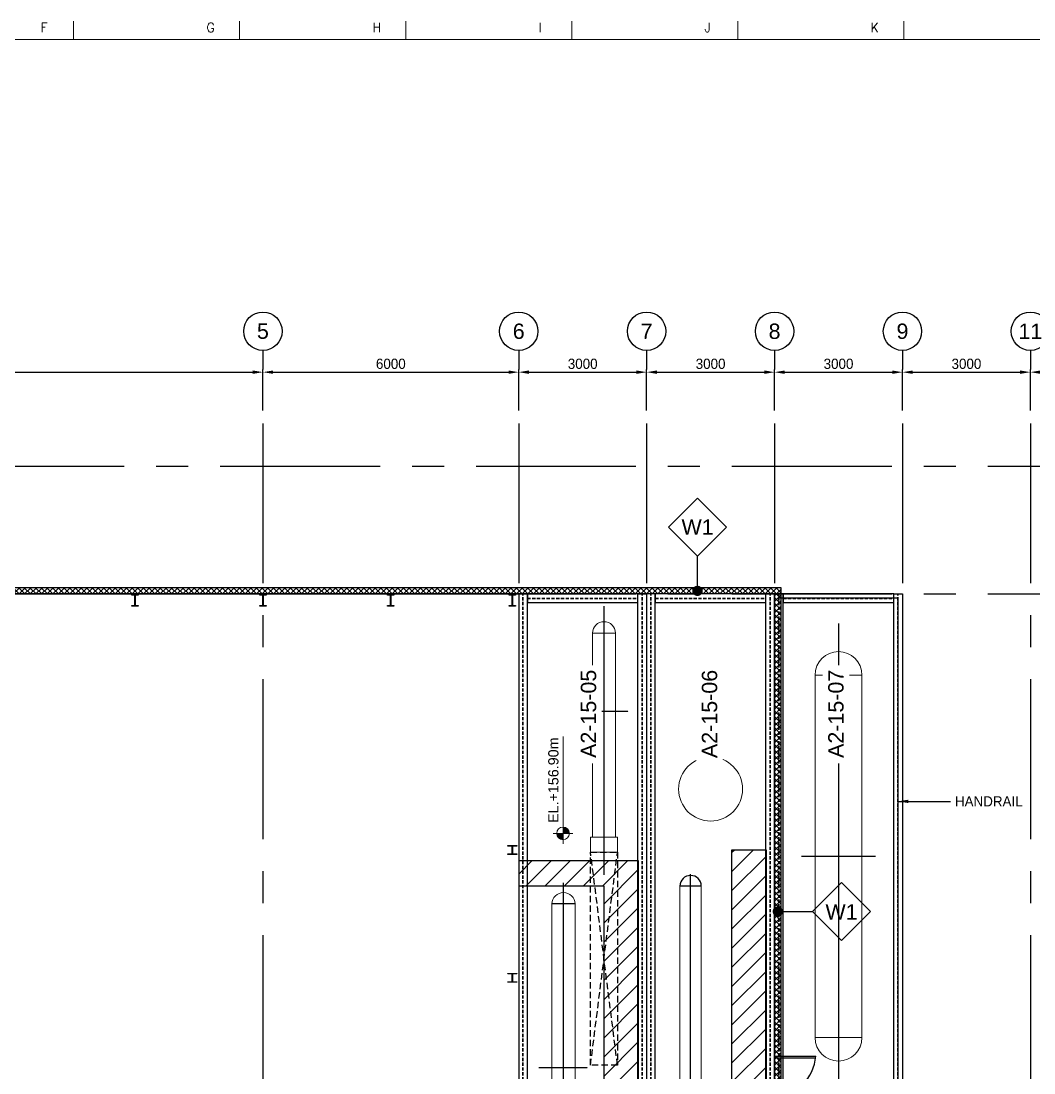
# Model space of a CAD drawing. Header units: millimetres. Extents: x -300 to 383236, y -195106 to -144646.
# Drawn here: x 101472 to 125229, y -169932 to -145269 of the extents above; entities that cross this region are included whole.
import ezdxf
from ezdxf.enums import TextEntityAlignment as Align

# ---------------------------------------------------------------- set-up
doc = ezdxf.new("R2010")
doc.units = ezdxf.units.MM
doc.header["$LTSCALE"] = 60
doc.set_wipeout_variables(frame=1)
for name, pattern in [('CENTER', [2, 1.25, -0.25, 0.25, -0.25]), ('CENTER2', [28.575, 19.05, -3.175, 3.175, -3.175]), ('HIDDEN', [0.375, 0.25, -0.125])]:
    doc.linetypes.add(name, pattern=pattern)
doc.layers.get('Defpoints').update_dxf_attribs({"color": 140})
for name, color, linetype in [('1', 7, 'Continuous'), ('1CEN', 20, 'CENTER'), ('1ST FL_SIDE-WALL', 8, 'Continuous'), ('3', 7, 'Continuous'), ('AA-XXXX-SYMB', 7, 'Continuous'), ('AA-XXXX-TEXT', 3, 'Continuous'), ('C_STEEL', 2, 'Continuous'), ('C_TEXT_01', 2, 'Continuous'), ('C_TEXT_CONTAINER NO', 7, 'Continuous'), ('CENTER', 1, 'CENTER2'), ('CONTAINER', 2, 'Continuous'), ('DIM', 7, 'Continuous'), ('DIM-SCALE', 7, 'Continuous'), ('DOOR', 3, 'Continuous'), ('INI', 11, 'Continuous')]:
    doc.layers.add(name, color=color, linetype=linetype)
for name, color, linetype, lineweight in [('EQUIPMENT', 253, 'Continuous', 0), ('G-Anno-Dims', 211, 'Continuous', 25), ('TAN-TIT', 30, 'Continuous', 0), ('TEXT', 3, 'Continuous', 0)]:
    doc.layers.add(name, color=color, linetype=linetype, lineweight=lineweight)
doc.styles.add('ARCHILAB_ROMANS', font='romans.shx', dxfattribs={"bigfont": 'ghs.shx'})
doc.styles.add('Arial', font='arial.ttf')
doc.styles.add('COM', font='COMPLEX', dxfattribs={"height": 5})
doc.styles.add('돋움', font='')
doc.styles.get('돋움').set_extended_font_data('Dotum')
doc.linetypes.add('FENCELINE1', pattern='A,1,-0.4,[133,ltypeshp.shx,S=0.4,R=0,X=-0.4,Y=0],-0.4,4', length=5.8)
doc.dimstyles.new('일반도면_0060', dxfattribs={"dimtxt": 240, "dimasz": 240, "dimexe": 60, "dimexo": 300, "dimgap": 75, "dimtad": 1, "dimdec": 0, "dimzin": 0, "dimdsep": 46, "dimtxsty": '돋움', "dimcen": -300, "dimclrd": 7, "dimclre": 7, "dimclrt": 2, "dimadec": 8, "dimazin": 0, "dimtfac": 1, "dimtdec": 0, "dimtix": 1, "dimtmove": 2, "dimatfit": 3, "dimfxl": 1, "dimtolj": 1, "dimtzin": 0, "dimarcsym": 0})

# ---------------------------------------------------------------- blocks, each defined once
blk = doc.blocks.new('A$C98c3afd3')
h = blk.add_hatch()
h.set_pattern_fill('ANSI31', color=253, scale=100)
h.set_pattern_definition([(45, (-227626.9, -4), (-224.5064, 224.5064), [])])
h.paths.add_polyline_path([(-58341, -14056), (-58341, -14256), (-63141, -14256), (-63141, -33056), (-31341, -33056), (-31341, -34856), (-24491, -34856), (-24491, -34056), (-30541, -34056), (-30541, -20056), (-31341, -20056), (-31341, -32256), (-33541, -32256), (-33541, -20306), (-36341, -20306), (-36341, -20906), (-34341, -20906), (-34341, -32256), (-62341, -32256), (-62341, -15056), (-57541, -15056), (-57541, -14056)])
at = {"color": 253}
for p, q in [((-58341, -14056), (-57541, -14056)), ((-58341, -14056), (-58341, -14256)), ((-57541, -14056), (-57541, -15056)), ((-63141, -14256), (-63141, -33056)), ((-63141, -14256), (-58341, -14256)), ((-62341, -15056), (-62341, -32256)), ((-62341, -15056), (-57541, -15056)), ((-31341, -20056), (-30541, -20056)), ((-31341, -32256), (-31341, -20056)), ((-30541, -20056), (-30541, -34056)), ((-36341, -20306), (-33541, -20306)), ((-36341, -20306), (-36341, -20906)), ((-33541, -20306), (-33541, -32256)), ((-34341, -20906), (-36341, -20906)), ((-34341, -32256), (-34341, -20906)), ((-62341, -32256), (-34341, -32256)), ((-33541, -32256), (-31341, -32256)), ((-31341, -33056), (-63141, -33056)), ((-31341, -34856), (-31341, -33056)), ((-24491, -34056), (-30541, -34056)), ((-24491, -34056), (-24491, -34856)), ((-24491, -34856), (-31341, -34856))]:
    blk.add_line(p, q, dxfattribs=at)
blk = doc.blocks.new('*D64')
at = {"layer": 'Defpoints', "color": 0, "transparency": 16777216}
for p in [(107145, -153502), (92145, -154702), (107145, -154702)]:
    blk.add_point(p, dxfattribs=at)
at = {"layer": 'DIM-SCALE', "color": 7, "lineweight": -2, "transparency": 16777216}
for p, q in [((92145, -154402), (92145, -153442)), ((92385, -153502), (106905, -153502)), ((107145, -154402), (107145, -153442))]:
    blk.add_line(p, q, dxfattribs=at)
at = {"layer": 'DIM-SCALE', "color": 7, "transparency": 16777216}
for points in [[(92385, -153462), (92385, -153542), (92145, -153502)], [(106905, -153462), (106905, -153542), (107145, -153502)]]:
    blk.add_solid(points, dxfattribs=at)
at = {"layer": 'DIM-SCALE', "color": 2, "transparency": 16777216, "insert": (99645, -153307), "char_height": 240, "attachment_point": 5, "style": '돋움'}
blk.add_mtext('\\A1;15000', dxfattribs=at)
blk = doc.blocks.new('*D65')
at = {"layer": 'Defpoints', "color": 0, "transparency": 16777216}
for p in [(113145, -153502), (107145, -154702), (113145, -154702)]:
    blk.add_point(p, dxfattribs=at)
at = {"layer": 'DIM-SCALE', "color": 7, "lineweight": -2, "transparency": 16777216}
for p, q in [((107145, -154402), (107145, -153442)), ((107385, -153502), (112905, -153502)), ((113145, -154402), (113145, -153442))]:
    blk.add_line(p, q, dxfattribs=at)
at = {"layer": 'DIM-SCALE', "color": 7, "transparency": 16777216}
for points in [[(107385, -153462), (107385, -153542), (107145, -153502)], [(112905, -153462), (112905, -153542), (113145, -153502)]]:
    blk.add_solid(points, dxfattribs=at)
at = {"layer": 'DIM-SCALE', "color": 2, "transparency": 16777216, "insert": (110145, -153307), "char_height": 240, "attachment_point": 5, "style": '돋움'}
blk.add_mtext('\\A1;6000', dxfattribs=at)
blk = doc.blocks.new('*D66')
at = {"layer": 'Defpoints', "color": 0, "transparency": 16777216}
for p in [(116145, -153502), (113145, -154702), (116145, -154702)]:
    blk.add_point(p, dxfattribs=at)
at = {"layer": 'DIM-SCALE', "color": 7, "lineweight": -2, "transparency": 16777216}
for p, q in [((113145, -154402), (113145, -153442)), ((113385, -153502), (115905, -153502)), ((116145, -154402), (116145, -153442))]:
    blk.add_line(p, q, dxfattribs=at)
at = {"layer": 'DIM-SCALE', "color": 7, "transparency": 16777216}
for points in [[(113385, -153462), (113385, -153542), (113145, -153502)], [(115905, -153462), (115905, -153542), (116145, -153502)]]:
    blk.add_solid(points, dxfattribs=at)
at = {"layer": 'DIM-SCALE', "color": 2, "transparency": 16777216, "insert": (114645, -153307), "char_height": 240, "attachment_point": 5, "style": '돋움'}
blk.add_mtext('\\A1;3000', dxfattribs=at)
blk = doc.blocks.new('*D67')
at = {"layer": 'Defpoints', "color": 0, "transparency": 16777216}
for p in [(119145, -153502), (116145, -154702), (119145, -154702)]:
    blk.add_point(p, dxfattribs=at)
at = {"layer": 'DIM-SCALE', "color": 7, "lineweight": -2, "transparency": 16777216}
for p, q in [((116145, -154402), (116145, -153442)), ((116385, -153502), (118905, -153502)), ((119145, -154402), (119145, -153442))]:
    blk.add_line(p, q, dxfattribs=at)
at = {"layer": 'DIM-SCALE', "color": 7, "transparency": 16777216}
for points in [[(116385, -153462), (116385, -153542), (116145, -153502)], [(118905, -153462), (118905, -153542), (119145, -153502)]]:
    blk.add_solid(points, dxfattribs=at)
at = {"layer": 'DIM-SCALE', "color": 2, "transparency": 16777216, "insert": (117645, -153307), "char_height": 240, "attachment_point": 5, "style": '돋움'}
blk.add_mtext('\\A1;3000', dxfattribs=at)
blk = doc.blocks.new('*D68')
at = {"layer": 'Defpoints', "color": 0, "transparency": 16777216}
for p in [(122145, -153502), (119145, -154702), (122145, -154702)]:
    blk.add_point(p, dxfattribs=at)
at = {"layer": 'DIM-SCALE', "color": 7, "lineweight": -2, "transparency": 16777216}
for p, q in [((119145, -154402), (119145, -153442)), ((119385, -153502), (121905, -153502)), ((122145, -154402), (122145, -153442))]:
    blk.add_line(p, q, dxfattribs=at)
at = {"layer": 'DIM-SCALE', "color": 7, "transparency": 16777216}
for points in [[(119385, -153462), (119385, -153542), (119145, -153502)], [(121905, -153462), (121905, -153542), (122145, -153502)]]:
    blk.add_solid(points, dxfattribs=at)
at = {"layer": 'DIM-SCALE', "color": 2, "transparency": 16777216, "insert": (120645, -153307), "char_height": 240, "attachment_point": 5, "style": '돋움'}
blk.add_mtext('\\A1;3000', dxfattribs=at)
blk = doc.blocks.new('*D69')
at = {"layer": 'Defpoints', "color": 0, "transparency": 16777216}
for p in [(125145, -153502), (122145, -154702), (125145, -154702)]:
    blk.add_point(p, dxfattribs=at)
at = {"layer": 'DIM-SCALE', "color": 7, "lineweight": -2, "transparency": 16777216}
for p, q in [((122145, -154402), (122145, -153442)), ((122385, -153502), (124905, -153502)), ((125145, -154402), (125145, -153442))]:
    blk.add_line(p, q, dxfattribs=at)
at = {"layer": 'DIM-SCALE', "color": 7, "transparency": 16777216}
for points in [[(122385, -153462), (122385, -153542), (122145, -153502)], [(124905, -153462), (124905, -153542), (125145, -153502)]]:
    blk.add_solid(points, dxfattribs=at)
at = {"layer": 'DIM-SCALE', "color": 2, "transparency": 16777216, "insert": (123645, -153307), "char_height": 240, "attachment_point": 5, "style": '돋움'}
blk.add_mtext('\\A1;3000', dxfattribs=at)
blk = doc.blocks.new('*D70')
at = {"layer": 'Defpoints', "color": 0, "transparency": 16777216}
for p in [(128145, -153502), (125145, -154702), (128145, -154702)]:
    blk.add_point(p, dxfattribs=at)
at = {"layer": 'DIM-SCALE', "color": 7, "lineweight": -2, "transparency": 16777216}
for p, q in [((125145, -154402), (125145, -153442)), ((125385, -153502), (127905, -153502)), ((128145, -154402), (128145, -153442))]:
    blk.add_line(p, q, dxfattribs=at)
at = {"layer": 'DIM-SCALE', "color": 7, "transparency": 16777216}
for points in [[(125385, -153462), (125385, -153542), (125145, -153502)], [(127905, -153462), (127905, -153542), (128145, -153502)]]:
    blk.add_solid(points, dxfattribs=at)
at = {"layer": 'DIM-SCALE', "color": 2, "transparency": 16777216, "insert": (126645, -153307), "char_height": 240, "attachment_point": 5, "style": '돋움'}
blk.add_mtext('\\A1;3000', dxfattribs=at)
blk = doc.blocks.new('A$C064809F0')
at = {"layer": 'AA-XXXX-TEXT'}
for p, q in [((475, 566), (1041, 1131)), ((1041, 1131), (1607, 566)), ((1041, 0), (475, 566)), ((1607, 566), (1041, 0))]:
    blk.add_line(p, q, dxfattribs=at)
at = {"layer": 'INI'}
blk.add_line((1041, 0), (475, 566), dxfattribs=at)
at = {"layer": 'AA-XXXX-TEXT', "style": 'ARCHILAB_ROMANS'}
blk.add_attdef('WALLTYPE', text='', height=300, dxfattribs=at).set_placement((1043, 560), align=Align.MIDDLE_CENTER)
blk = doc.blocks.new('15M')
at = {"linetype": 'HIDDEN', "ltscale": 5}
for p, q in [((-110087, -152171), (-95087, -152171)), ((-110087, -152179), (-95087, -152179)), ((-109989, -152276), (-109989, -154870)), ((-109982, -152276), (-109982, -154870)), ((-95192, -152276), (-95192, -154870)), ((-95185, -152276), (-95185, -154870)), ((-110087, -154968), (-95087, -154968)), ((-110087, -154976), (-95087, -154976))]:
    blk.add_line(p, q, dxfattribs=at)
for points in [[(-110087, -152276), (-95087, -152276), (-95087, -152073), (-110087, -152073)], [(-109884, -154870), (-110087, -154870), (-110087, -152276), (-109884, -152276)], [(-95290, -154870), (-95087, -154870), (-95087, -152276), (-95290, -152276)], [(-110087, -154870), (-95087, -154870), (-95087, -155073), (-110087, -155073)]]:
    blk.add_lwpolyline(points, close=True)
blk = doc.blocks.new('A$C7D6F01DD')
at = {"layer": 'C_STEEL', "extrusion": (0, 0, -1)}
for p, q in [((76, -16.5), (224, -16.5)), ((76, -29.5), (76, -16.5)), ((224, -29.5), (76, -29.5)), ((146.19, -29.5), (153.81, -29.5)), ((146.19, -270.5), (146.19, -29.5)), ((153.81, -29.5), (153.81, -270.5)), ((224, -16.5), (224, -29.5)), ((5898, -21.5), (6102, -21.5)), ((5898, -37.2), (5898, -21.5)), ((6102, -37.2), (5898, -37.2)), ((5995.56, -37.2), (6004.45, -37.2)), ((5995.56, -262.8), (5995.56, -37.2)), ((6004.45, -37.2), (6004.45, -262.8)), ((6102, -21.5), (6102, -37.2)), ((8926, -16.5), (9074, -16.5)), ((8926, -29.5), (8926, -16.5)), ((9074, -29.5), (8926, -29.5)), ((8996.19, -29.5), (9003.81, -29.5)), ((8996.19, -270.5), (8996.19, -29.5)), ((9003.81, -29.5), (9003.81, -270.5)), ((9074, -16.5), (9074, -29.5)), ((11926, -16.5), (12074, -16.5)), ((11926, -29.5), (11926, -16.5)), ((12074, -29.5), (11926, -29.5)), ((11996.19, -29.5), (12003.81, -29.5)), ((11996.19, -270.5), (11996.19, -29.5)), ((12003.81, -29.5), (12003.81, -270.5)), ((12074, -16.5), (12074, -29.5)), ((14926, -16.5), (15074, -16.5)), ((14926, -29.5), (14926, -16.5)), ((15074, -29.5), (14926, -29.5)), ((14996.19, -29.5), (15003.81, -29.5)), ((14996.19, -270.5), (14996.19, -29.5)), ((15003.81, -29.5), (15003.81, -270.5)), ((15074, -16.5), (15074, -29.5)), ((17926, -16.5), (18074, -16.5)), ((17926, -29.5), (17926, -16.5)), ((18074, -29.5), (17926, -29.5)), ((17996.19, -29.5), (18003.81, -29.5)), ((17996.19, -270.5), (17996.19, -29.5)), ((18003.81, -29.5), (18003.81, -270.5)), ((18074, -16.5), (18074, -29.5)), ((20776, -16.5), (20924, -16.5)), ((20776, -29.5), (20776, -16.5)), ((20924, -29.5), (20776, -29.5)), ((20846.19, -29.5), (20853.81, -29.5)), ((20846.19, -270.5), (20846.19, -29.5)), ((20853.81, -29.5), (20853.81, -270.5)), ((20924, -16.5), (20924, -29.5)), ((76, -270.5), (224, -270.5)), ((76, -283.5), (76, -270.5)), ((224, -283.5), (76, -283.5)), ((153.81, -270.5), (146.19, -270.5)), ((224, -270.5), (224, -283.5)), ((5898, -262.8), (6102, -262.8)), ((5898, -278.5), (5898, -262.8)), ((6102, -278.5), (5898, -278.5)), ((6004.45, -262.8), (5995.56, -262.8)), ((6102, -262.8), (6102, -278.5)), ((8926, -270.5), (9074, -270.5)), ((8926, -283.5), (8926, -270.5)), ((9074, -283.5), (8926, -283.5)), ((9003.81, -270.5), (8996.19, -270.5)), ((9074, -270.5), (9074, -283.5)), ((11926, -270.5), (12074, -270.5)), ((11926, -283.5), (11926, -270.5)), ((12074, -283.5), (11926, -283.5)), ((12003.81, -270.5), (11996.19, -270.5)), ((12074, -270.5), (12074, -283.5)), ((14926, -270.5), (15074, -270.5)), ((14926, -283.5), (14926, -270.5)), ((15074, -283.5), (14926, -283.5)), ((15003.81, -270.5), (14996.19, -270.5)), ((15074, -270.5), (15074, -283.5)), ((17926, -270.5), (18074, -270.5)), ((17926, -283.5), (17926, -270.5)), ((18074, -283.5), (17926, -283.5)), ((18003.81, -270.5), (17996.19, -270.5)), ((18074, -270.5), (18074, -283.5)), ((20776, -270.5), (20924, -270.5)), ((20776, -283.5), (20776, -270.5)), ((20924, -283.5), (20776, -283.5)), ((20853.81, -270.5), (20846.19, -270.5)), ((20924, -270.5), (20924, -283.5)), ((47.5, -5895), (252.5, -5895)), ((47.5, -5909.2), (47.5, -5895)), ((252.5, -5909.2), (47.5, -5909.2)), ((145.43, -5909.2), (154.57, -5909.2)), ((145.43, -6090.8), (145.43, -5909.2)), ((154.57, -5909.2), (154.57, -6090.8)), ((252.5, -5895), (252.5, -5909.2)), ((20747.5, -5895), (20952.5, -5895)), ((20747.5, -5909.2), (20747.5, -5895)), ((20952.5, -5909.2), (20747.5, -5909.2)), ((20845.43, -5909.2), (20854.57, -5909.2)), ((20845.43, -6090.8), (20845.43, -5909.2)), ((20854.57, -5909.2), (20854.57, -6090.8)), ((20952.5, -5895), (20952.5, -5909.2)), ((47.5, -6090.8), (252.5, -6090.8)), ((47.5, -6105), (47.5, -6090.8)), ((252.5, -6105), (47.5, -6105)), ((154.57, -6090.8), (145.43, -6090.8)), ((252.5, -6090.8), (252.5, -6105)), ((20747.5, -6090.8), (20952.5, -6090.8)), ((20747.5, -6105), (20747.5, -6090.8)), ((20952.5, -6105), (20747.5, -6105)), ((20854.57, -6090.8), (20845.43, -6090.8)), ((20952.5, -6090.8), (20952.5, -6105)), ((47.5, -8895), (252.5, -8895)), ((47.5, -8909.2), (47.5, -8895)), ((252.5, -8909.2), (47.5, -8909.2)), ((47.5, -9090.8), (252.5, -9090.8)), ((47.5, -9105), (47.5, -9090.8)), ((252.5, -9105), (47.5, -9105)), ((145.43, -8909.2), (154.57, -8909.2)), ((145.43, -9090.8), (145.43, -8909.2)), ((154.57, -9090.8), (145.43, -9090.8)), ((154.57, -8909.2), (154.57, -9090.8)), ((252.5, -8895), (252.5, -8909.2)), ((252.5, -9090.8), (252.5, -9105)), ((20747.5, -8895), (20952.5, -8895)), ((20747.5, -8909.2), (20747.5, -8895)), ((20952.5, -8909.2), (20747.5, -8909.2)), ((20747.5, -9090.8), (20952.5, -9090.8)), ((20747.5, -9105), (20747.5, -9090.8)), ((20952.5, -9105), (20747.5, -9105)), ((20845.43, -8909.2), (20854.57, -8909.2)), ((20845.43, -9090.8), (20845.43, -8909.2)), ((20854.57, -9090.8), (20845.43, -9090.8)), ((20854.57, -8909.2), (20854.57, -9090.8)), ((20952.5, -8895), (20952.5, -8909.2)), ((20952.5, -9090.8), (20952.5, -9105)), ((76, -14716.5), (224, -14716.5)), ((76, -14729.5), (76, -14716.5)), ((224, -14729.5), (76, -14729.5)), ((146.19, -14729.5), (153.81, -14729.5)), ((146.19, -14970.5), (146.19, -14729.5)), ((153.81, -14729.5), (153.81, -14970.5)), ((224, -14716.5), (224, -14729.5)), ((2926, -14716.5), (3074, -14716.5)), ((2926, -14729.5), (2926, -14716.5)), ((3074, -14729.5), (2926, -14729.5)), ((2996.19, -14729.5), (3003.81, -14729.5)), ((2996.19, -14970.5), (2996.19, -14729.5)), ((3003.81, -14729.5), (3003.81, -14970.5)), ((3074, -14716.5), (3074, -14729.5)), ((5926, -14716.5), (6074, -14716.5)), ((5926, -14729.5), (5926, -14716.5)), ((6074, -14729.5), (5926, -14729.5)), ((5996.19, -14729.5), (6003.81, -14729.5)), ((5996.19, -14970.5), (5996.19, -14729.5)), ((6003.81, -14729.5), (6003.81, -14970.5)), ((6074, -14716.5), (6074, -14729.5)), ((8926, -14716.5), (9074, -14716.5)), ((8926, -14729.5), (8926, -14716.5)), ((9074, -14729.5), (8926, -14729.5)), ((8996.19, -14729.5), (9003.81, -14729.5)), ((8996.19, -14970.5), (8996.19, -14729.5)), ((9003.81, -14729.5), (9003.81, -14970.5)), ((9074, -14716.5), (9074, -14729.5)), ((11926, -14716.5), (12074, -14716.5)), ((11926, -14729.5), (11926, -14716.5)), ((12074, -14729.5), (11926, -14729.5)), ((11996.19, -14729.5), (12003.81, -14729.5)), ((11996.19, -14970.5), (11996.19, -14729.5)), ((12003.81, -14729.5), (12003.81, -14970.5)), ((12074, -14716.5), (12074, -14729.5)), ((14926, -14716.5), (15074, -14716.5)), ((14926, -14729.5), (14926, -14716.5)), ((15074, -14729.5), (14926, -14729.5)), ((14996.19, -14729.5), (15003.81, -14729.5)), ((14996.19, -14970.5), (14996.19, -14729.5)), ((15003.81, -14729.5), (15003.81, -14970.5)), ((15074, -14716.5), (15074, -14729.5)), ((17926, -14716.5), (18074, -14716.5)), ((17926, -14729.5), (17926, -14716.5)), ((18074, -14729.5), (17926, -14729.5)), ((17996.19, -14729.5), (18003.81, -14729.5)), ((17996.19, -14970.5), (17996.19, -14729.5)), ((18003.81, -14729.5), (18003.81, -14970.5)), ((18074, -14716.5), (18074, -14729.5)), ((20776, -14716.5), (20924, -14716.5)), ((20776, -14729.5), (20776, -14716.5)), ((20924, -14729.5), (20776, -14729.5)), ((20846.19, -14729.5), (20853.81, -14729.5)), ((20846.19, -14970.5), (20846.19, -14729.5)), ((20853.81, -14729.5), (20853.81, -14970.5)), ((20924, -14716.5), (20924, -14729.5)), ((76, -14970.5), (224, -14970.5)), ((76, -14983.5), (76, -14970.5)), ((224, -14983.5), (76, -14983.5)), ((153.81, -14970.5), (146.19, -14970.5)), ((224, -14970.5), (224, -14983.5)), ((2926, -14970.5), (3074, -14970.5)), ((2926, -14983.5), (2926, -14970.5)), ((3074, -14983.5), (2926, -14983.5)), ((3003.81, -14970.5), (2996.19, -14970.5)), ((3074, -14970.5), (3074, -14983.5)), ((5926, -14970.5), (6074, -14970.5)), ((5926, -14983.5), (5926, -14970.5)), ((6074, -14983.5), (5926, -14983.5)), ((6003.81, -14970.5), (5996.19, -14970.5)), ((6074, -14970.5), (6074, -14983.5)), ((8926, -14970.5), (9074, -14970.5)), ((8926, -14983.5), (8926, -14970.5)), ((9074, -14983.5), (8926, -14983.5)), ((9003.81, -14970.5), (8996.19, -14970.5)), ((9074, -14970.5), (9074, -14983.5)), ((11926, -14970.5), (12074, -14970.5)), ((11926, -14983.5), (11926, -14970.5)), ((12074, -14983.5), (11926, -14983.5)), ((12003.81, -14970.5), (11996.19, -14970.5)), ((12074, -14970.5), (12074, -14983.5)), ((14926, -14970.5), (15074, -14970.5)), ((14926, -14983.5), (14926, -14970.5)), ((15074, -14983.5), (14926, -14983.5)), ((15003.81, -14970.5), (14996.19, -14970.5)), ((15074, -14970.5), (15074, -14983.5)), ((17926, -14970.5), (18074, -14970.5)), ((17926, -14983.5), (17926, -14970.5)), ((18074, -14983.5), (17926, -14983.5)), ((18003.81, -14970.5), (17996.19, -14970.5)), ((18074, -14970.5), (18074, -14983.5)), ((20776, -14970.5), (20924, -14970.5)), ((20776, -14983.5), (20776, -14970.5)), ((20924, -14983.5), (20776, -14983.5)), ((20853.81, -14970.5), (20846.19, -14970.5)), ((20924, -14970.5), (20924, -14983.5))]:
    blk.add_line(p, q, dxfattribs=at)
blk = doc.blocks.new('BORDER')
at = {"layer": 'TAN-TIT'}
for p, q in [((82848, 164680), (82848, 166122)), ((95827, 164680), (95827, 166122)), ((108806, 164680), (108806, 166122)), ((121784, 164680), (121784, 166122)), ((134763, 164680), (134763, 166122)), ((147741, 164680), (147741, 166122)), ((232823, 164680), (4977, 164680))]:
    blk.add_line(p, q, dxfattribs=at)
at = {"layer": 'TAN-TIT', "style": 'COM'}
for s, p in [('F', (80253, 165257)), ('G', (93231, 165257)), ('H', (106210, 165257)), ('I', (119188, 165257)), ('J', (132167, 165257)), ('K', (145146, 165257))]:
    blk.add_text(s, height=721, dxfattribs=at).set_placement(p)

msp = doc.modelspace()

# ---------------------------------------------------------------- hatches: boundary and pattern name
at = {"layer": 'TEXT'}
h = msp.add_hatch(color=7, dxfattribs=at)
h.paths.add_polyline_path([(114036.7, -164315.6, 0.4142136), (114184.8, -164463.7), (114184.8, -164315.6)])
h.paths.add_polyline_path([(114184.8, -164167.5), (114184.8, -164315.6), (114332.9, -164315.6, 0.4142136)])

# ---------------------------------------------------------------- linework, layer by layer
msp.add_line((92144.9, -158702.1), (113144.9, -158702.1))
at = {"color": 253, "linetype": 'HIDDEN', "ltscale": 10}
for p, q in [((115461.4, -169752.1), (114828.4, -164752.1)), ((114828.4, -169752.1), (115461.4, -164752.1))]:
    msp.add_line(p, q, dxfattribs=at)
msp.add_lwpolyline([(115461.4, -164752.1), (115461.4, -169752.1), (114828.4, -169752.1), (114828.4, -164752.1)], close=True, dxfattribs=at)
at = {"layer": '1CEN', "color": 1, "ltscale": 50}
for p, q in [((107144.9, -154702.1), (107144.9, -192702.1)), ((113144.9, -154702.1), (113144.9, -192702.1)), ((116144.9, -154702.1), (116144.9, -192702.1)), ((119144.9, -154702.1), (119144.9, -192702.1)), ((122144.9, -154702.1), (122144.9, -192702.1)), ((125144.9, -154702.1), (125144.9, -192702.1)), ((82144.9, -155702.1), (135144.9, -155702.1)), ((82144.9, -158702.1), (135144.9, -158702.1))]:
    msp.add_line(p, q, dxfattribs=at)
at = {"layer": 'CENTER', "color": 253, "ltscale": 0.001}
for p, q in [((115144.9, -165290.3), (115144.9, -158988.1)), ((120644.9, -159394.7), (120644.9, -170313.7)), ((114576.2, -161452.1), (115713.7, -161452.1)), ((121511.9, -164854.2), (119777.9, -164854.2)), ((114194.9, -173147.7), (114194.9, -165471.2)), ((117176.2, -172947.7), (117176.2, -165271.2)), ((113617.7, -169802.1), (114755.2, -169802.1))]:
    msp.add_line(p, q, dxfattribs=at)
at = {"layer": 'DIM'}
for p, q in [((107144.9, -152992.1), (107144.9, -153442.1)), ((113144.9, -152992.1), (113144.9, -153442.1)), ((116144.9, -152992.1), (116144.9, -153442.1)), ((119144.9, -152992.1), (119144.9, -153442.1)), ((122144.9, -152992.1), (122144.9, -153442.1)), ((125144.9, -152992.1), (125144.9, -153442.1))]:
    msp.add_line(p, q, dxfattribs=at)
for centre in [(107144.9, -152542.1), (113144.9, -152542.1), (116144.9, -152542.1), (119144.9, -152542.1), (122144.9, -152542.1), (125144.9, -152542.1)]:
    msp.add_circle(centre, 450, dxfattribs=at)
at = {"layer": 'DOOR'}
for p, q in [((119144.9, -169537.1), (120109.9, -169537.1)), ((119144.9, -169577.1), (120106.2, -169577.1))]:
    msp.add_line(p, q, dxfattribs=at)
msp.add_arc((119067.2, -169459.4), 1045.6, 274.2611, 355.7389, dxfattribs=at)
at = {"layer": 'EQUIPMENT', "color": 253}
msp.add_line((115411.4, -159618.6), (114878.4, -159618.6), dxfattribs=at)
for points in [[(115411.4, -159618.6), (115411.4, -164402.1), (114878.4, -164402.1), (114878.4, -159618.6)], [(117426.2, -165552.1), (117426.2, -172382.1), (116926.2, -172382.1), (116926.2, -165552.1)], [(114469.9, -165968.6), (114469.9, -172582.1), (113919.9, -172582.1), (113919.9, -165968.6)]]:
    msp.add_lwpolyline(points, dxfattribs=at)
for points in [[(121194.9, -160604.2), (120094.9, -160604.2), (120094.9, -169104.2), (121194.9, -169104.2)], [(114828.4, -164752.1), (114828.4, -164402.1), (115461.4, -164402.1), (115461.4, -164752.1)]]:
    msp.add_lwpolyline(points, close=True, dxfattribs=at)
at = {"layer": 'EQUIPMENT'}
msp.add_circle((117644.9, -163276.1), 750, dxfattribs=at)
at = {"layer": 'EQUIPMENT', "color": 253}
for centre, radius, start, end in [((115144.9, -159618.6), 266.5, 0, 180), ((120644.9, -160604.2), 550, 0, 180), ((114194.9, -165977.2), 275.1, 1.79861, 178.20139), ((120644.9, -169104.2), 550, 180, 0)]:
    msp.add_arc(centre, radius, start, end, dxfattribs=at)
at = {"layer": 'G-Anno-Dims', "color": 253}
for p, q in [((117426.2, -165552.1), (116926.2, -165552.1)), ((114469.9, -165968.6), (113919.9, -165968.6))]:
    msp.add_line(p, q, dxfattribs=at)
msp.add_arc((117176.2, -165552.1), 250, 0, 180, dxfattribs=at)
at = {"layer": 'TEXT', "color": 7}
for p, q in [((114184.8, -164558), (114184.8, -162042.4)), ((114184.8, -164315.6), (113956, -164315.6)), ((114332.9, -164315.6), (114036.7, -164315.6)), ((114184.8, -164315.6), (114413.5, -164315.6))]:
    msp.add_line(p, q, dxfattribs=at)
msp.add_circle((114184.8, -164315.6), 148.1, dxfattribs=at)

# ---------------------------------------------------------------- block references
msp.add_blockref('A$C98c3afd3', (149486.3, -144646.1))
at = {"layer": 'AA-XXXX-SYMB'}
ref = msp.add_blockref('A$C064809F0', (116088.4, -156457.8), dxfattribs=dict(at, xscale=-1.2, yscale=1.2, zscale=1.2, rotation=180))
ref.add_attrib('WALLTYPE', 'W1', dxfattribs={"layer": 'AA-XXXX-TEXT', "height": 360, "style": 'Arial'}).set_placement((117339.9, -157131.2), align=Align.MIDDLE_CENTER)
ref = msp.add_blockref('A$C064809F0', (119464.4, -166827), dxfattribs=dict(at, xscale=1.2, yscale=1.2, zscale=1.2))
ref.add_attrib('WALLTYPE', 'W1', dxfattribs={"layer": 'AA-XXXX-TEXT', "height": 360, "style": 'Arial'}).set_placement((120715.9, -166154.9), align=Align.MIDDLE_CENTER)
at = {"layer": 'TEXT'}
msp.add_blockref('A$C7D6F01DD', (92144.9, -158702.1), dxfattribs=at)

# ---------------------------------------------------------------- texts
at = {"layer": 'C_TEXT_01', "color": 7, "style": 'Arial'}
msp.add_text('EL.+156.90m', height=240, rotation=90, dxfattribs=at).set_placement((113956.5, -163068.6), align=Align.MIDDLE)
at = {"layer": 'DIM-SCALE', "color": 2, "insert": (123375.6, -163564.6), "char_height": 240, "attachment_point": 4, "style": '돋움'}
msp.add_mtext('\\A1;HANDRAIL', dxfattribs=at)
at = {"layer": 'TEXT', "color": 3, "linetype": 'Continuous', "style": 'Arial'}
for s, p in [('5', (107144.9, -152542.1)), ('6', (113144.9, -152542.1)), ('7', (116144.9, -152542.1)), ('8', (119144.9, -152542.1)), ('9', (122144.9, -152542.1)), ('11', (125144.9, -152542.1))]:
    msp.add_text(s, height=360, dxfattribs=at).set_placement(p, align=Align.MIDDLE)

# ---------------------------------------------------------------- dimensions: what is measured, and where the dimension line sits
at = {"layer": 'DIM-SCALE'}
for base, p1, p2, picture, middle in [((107144.9, -153502.1), (92144.9, -154702.1), (107144.9, -154702.1), '*D64', (99644.9, -153307)), ((113144.9, -153502.1), (107144.9, -154702.1), (113144.9, -154702.1), '*D65', (110144.9, -153307)), ((116144.9, -153502.1), (113144.9, -154702.1), (116144.9, -154702.1), '*D66', (114644.9, -153307)), ((119144.9, -153502.1), (116144.9, -154702.1), (119144.9, -154702.1), '*D67', (117644.9, -153307)), ((122144.9, -153502.1), (119144.9, -154702.1), (122144.9, -154702.1), '*D68', (120644.9, -153307)), ((125144.9, -153502.1), (122144.9, -154702.1), (125144.9, -154702.1), '*D69', (123644.9, -153307)), ((128144.9, -153502.1), (125144.9, -154702.1), (128144.9, -154702.1), '*D70', (126644.9, -153307))]:
    dim = msp.add_linear_dim(base=base, p1=p1, p2=p2, dimstyle='일반도면_0060', dxfattribs=at)
    dim.commit()
    dim.dimension.update_dxf_attribs({"geometry": picture, "text_midpoint": middle})

# ---------------------------------------------------------------- leaders
at = {"layer": 'AA-XXXX-SYMB', "color": 3}
for points in [[(117337.4, -158629), (117337.4, -157815.4)], [(119221, -166148.1), (120034.6, -166148.1)]]:
    msp.add_leader(points, dimstyle='일반도면_0060', override={"dimexo": 0, "dimldrblk": 'Dot'}, dxfattribs=at)
at = {"layer": 'DIM-SCALE'}
msp.add_leader([(122043.4, -163564.6), (123270.6, -163564.6)], dimstyle='일반도면_0060', dxfattribs=at)

# ---------------------------------------------------------------- next in the draw order: wipeouts: each hides what was drawn before it
for points in [[(115093, -162672.9), (115093, -160377.8), (114473.4, -160377.8), (114473.4, -162672.9)], [(117931.4, -162676.2), (117931.4, -160377.4), (117311.5, -160377.4), (117311.5, -162676.2)], [(120894.7, -162672.9), (120894.7, -160375.5), (120275.1, -160375.5), (120275.1, -162672.9)]]:
    msp.add_wipeout(points).dxf.layer = 'C_TEXT_CONTAINER NO'

# ---------------------------------------------------------------- next in the draw order: hatches: boundary and pattern name
at = {"layer": '1ST FL_SIDE-WALL'}
h = msp.add_hatch(dxfattribs=at)
h.set_pattern_fill('ANSI37', color=252, scale=750, angle=-90)
h.set_pattern_definition([(315, (0, 0), (66.29126, 66.29126), []), (45, (0, 0), (-66.29126, 66.29126), [])])
h.paths.add_polyline_path([(119294.9, -158552.1), (82994.9, -158552.1), (82994.9, -158702.1), (82994.9, -179852.1), (118994.9, -179852.1), (118994.9, -185852.1), (134294.9, -185852.1), (134294.9, -179552.1), (125294.9, -179552.1), (125294.9, -173552.1), (119294.9, -173552.1)])
h.paths.add_polyline_path([(119144.9, -158702.1), (119144.9, -173702.1), (125144.9, -173702.1), (125144.9, -179702.1), (134144.9, -179702.1), (134144.9, -185702.1), (119144.9, -185702.1), (119144.9, -179702.1), (83144.9, -179702.1), (83144.9, -158702.1)], flags=16)

# ---------------------------------------------------------------- next in the draw order: linework, layer by layer
at = {"layer": '1ST FL_SIDE-WALL', "color": 3}
msp.add_lwpolyline([(82994.9, -158702.1), (82994.9, -158552.1), (119294.9, -158552.1), (119294.9, -173552.1), (125294.9, -173552.1), (125294.9, -179552.1), (134294.9, -179552.1), (134294.9, -185852.1), (118994.9, -185852.1), (118994.9, -179852.1), (82994.9, -179852.1), (82994.9, -158552.1)], dxfattribs=at)
msp.add_lwpolyline([(83144.9, -158702.1), (83144.9, -179702.1), (119144.9, -179702.1), (119144.9, -185702.1), (134144.9, -185702.1), (134144.9, -179702.1), (125144.9, -179702.1), (125144.9, -173702.1), (119144.9, -173702.1), (119144.9, -158702.1), (83144.9, -158702.1)], close=True, dxfattribs=at)
at = {"layer": '3', "color": 2, "linetype": 'FENCELINE1'}
msp.add_lwpolyline([(122043.4, -173552.1), (122043.4, -158803.6), (119294.9, -158803.6)], dxfattribs=at)
at = {"layer": 'CONTAINER', "const_width": 10}
for points in [[(113144.9, -158702.1), (116144.9, -158702.1), (116144.9, -173702.1), (113144.9, -173702.1)], [(119144.9, -158702.1), (116144.9, -158702.1), (116144.9, -173702.1), (119144.9, -173702.1)], [(119144.9, -158702.1), (122144.9, -158702.1), (122144.9, -173702.1), (119144.9, -173702.1)]]:
    msp.add_lwpolyline(points, close=True, dxfattribs=at)

# ---------------------------------------------------------------- next in the draw order: block references
at = {"rotation": 90}
for p in [(-38928.5, -63615.1), (-35928.5, -63615.1), (-32928.5, -63615.1)]:
    msp.add_blockref('15M', p, dxfattribs=at)
at = {"layer": '1', "xscale": 0.3, "yscale": 0.3, "zscale": 0.3}
msp.add_blockref('BORDER', (77851.8, -195106.1), dxfattribs=at)

# ---------------------------------------------------------------- next in the draw order: texts
at = {"layer": 'C_TEXT_CONTAINER NO', "color": 3, "style": 'Arial'}
for s, p in [('A2-15-05', (114780.8, -161512.1)), ('A2-15-06', (117619, -161515.4)), ('A2-15-07', (120582.6, -161512.1))]:
    msp.add_text(s, height=360, rotation=90, dxfattribs=at).set_placement(p, align=Align.MIDDLE_CENTER)

doc.saveas('drawing.dxf')
